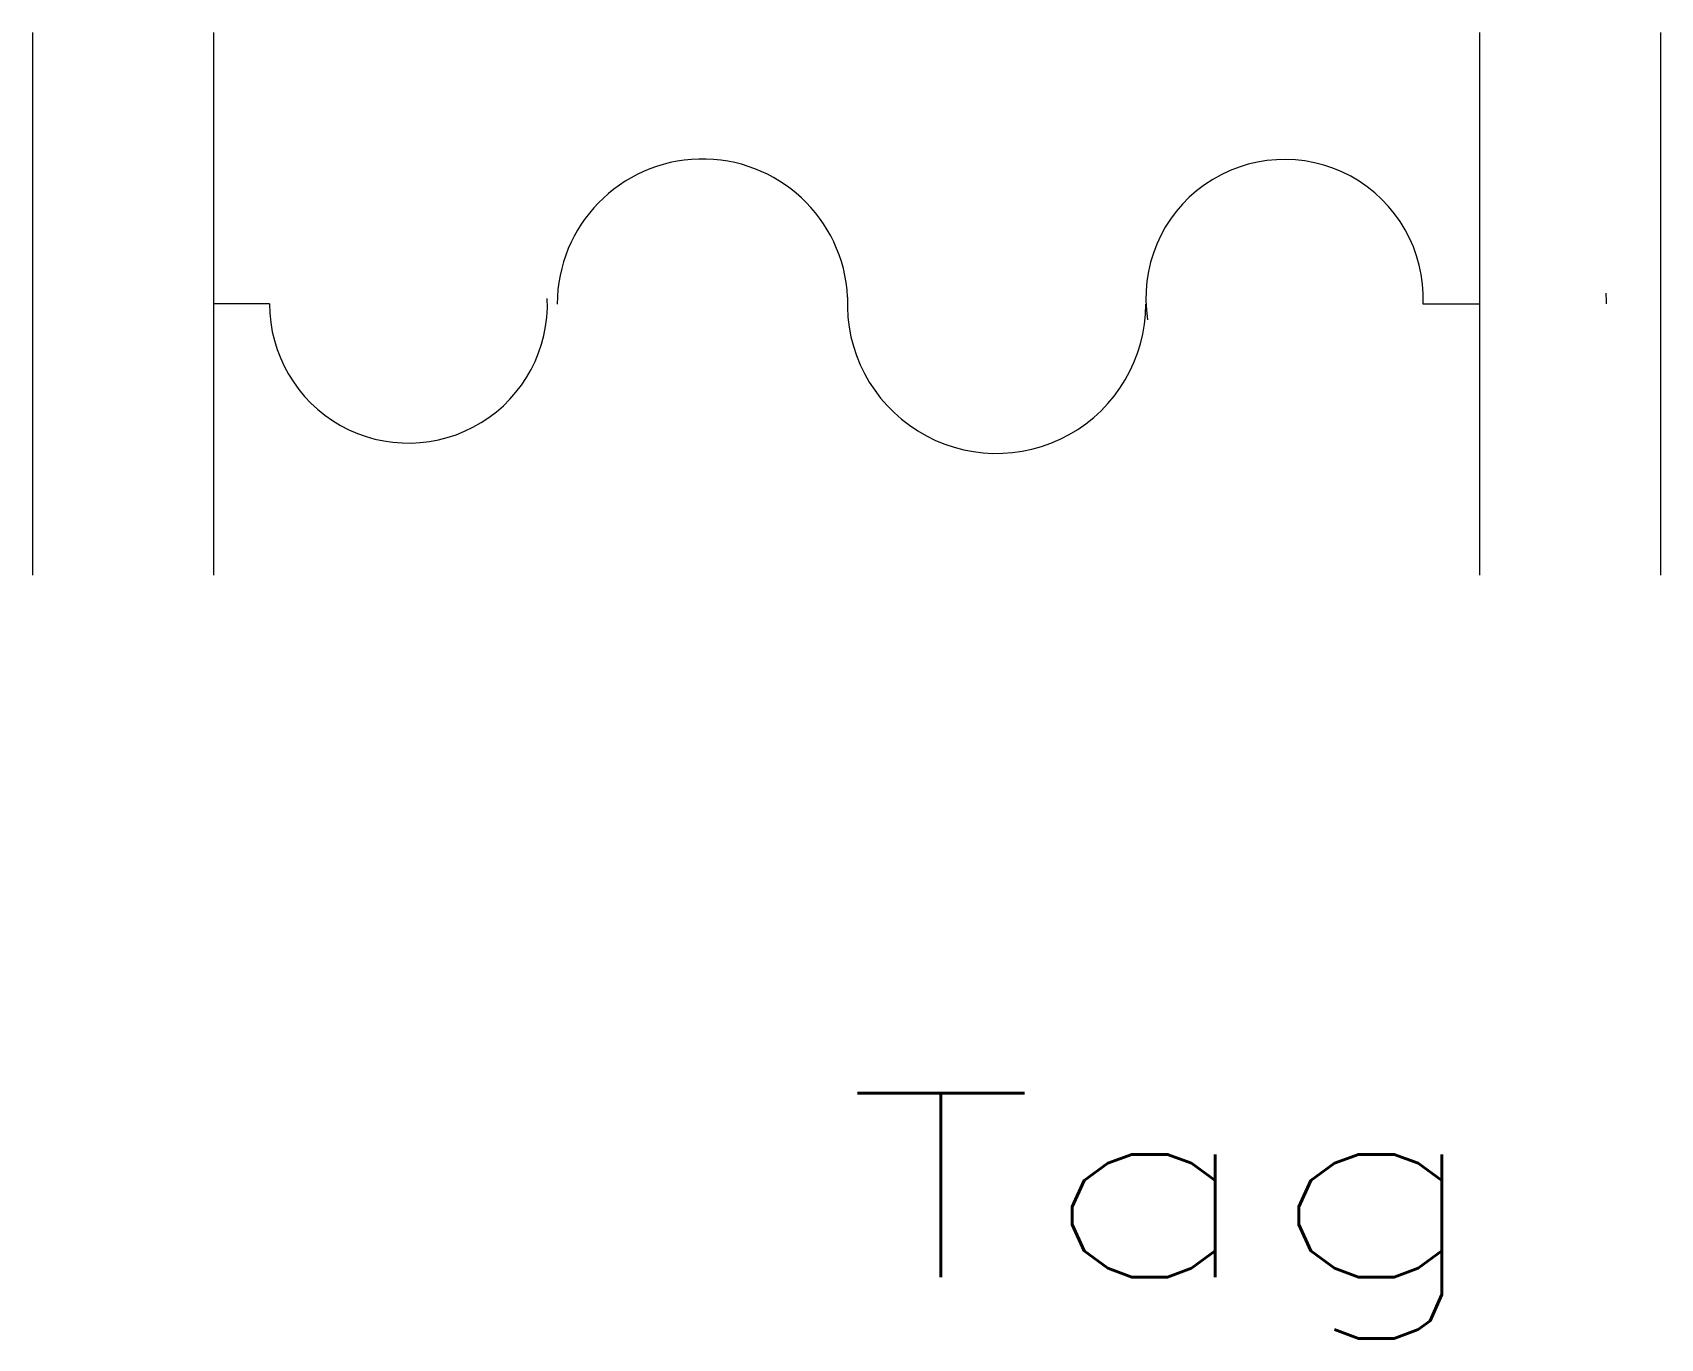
# Model space of a CAD drawing. Header units: inches. Extents: x -5.6 to 5.6, y -7.2 to 1.9.
import ezdxf
from ezdxf.enums import TextEntityAlignment as Align

# ---------------------------------------------------------------- set-up
doc = ezdxf.new("R2010")
doc.units = ezdxf.units.IN
doc.header["$MEASUREMENT"] = 0
doc.layers.get('0').update_dxf_attribs({"lineweight": 0})
doc.styles.add('STANDARD1', font='TXT.SHX')

msp = doc.modelspace()

# ---------------------------------------------------------------- linework, layer by layer
for p, q in [((-5.63, 1.875), (-5.63, -1.875)), ((-4.38, 1.875), (-4.38, -1.875)), ((4.37, 1.875), (4.37, -1.875)), ((5.62, 1.875), (5.62, -1.875)), ((-3.992, 0), (-4.38, 0)), ((3.979, 0), (4.37, 0))]:
    msp.add_line(p, q)
msp.add_lwpolyline([(5.242, 0.073, -0.020788), (5.245, 0)], format="xyb")
at = {"color": 7, "linetype": 'Continuous', "lineweight": 0}
for centre, radius, start, end in [((-1, -0.003), 1.004, 2.8565, 180), ((3.022, 0.04), 0.958, -2.3824, 189.0903), ((-3.032, -0.003), 0.96, 179.8499, 362.3859), ((1.032, -0.003), 1.031, 177.2192, 360)]:
    msp.add_arc(centre, radius, start, end, dxfattribs=at)

# ---------------------------------------------------------------- texts
at = {"color": 7, "linetype": 'Continuous', "style": 'STANDARD1', "width": 1.361111}
msp.add_text('Tag', height=1.272, dxfattribs=at).set_placement((-0.012, -6.727), (4.44, -6.727), align=Align.FIT)

doc.saveas('drawing.dxf')
